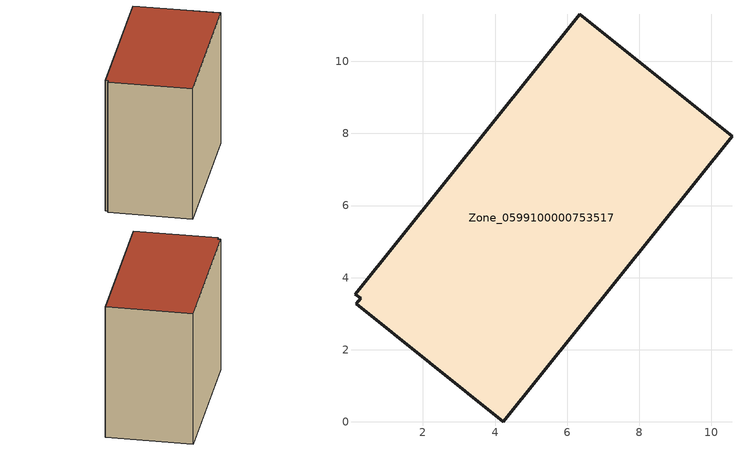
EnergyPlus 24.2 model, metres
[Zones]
Zone_0599100000753517
 floor ground (C_G): 0.14,3.27 0.27,3.43 0.13,3.54 6.35,11.31 10.57,7.93 4.22,0 z0.44
 wall outside (C_F): 4.22,0 10.57,7.93 6.35,11.31 0.13,3.54 0.27,3.43 0.14,3.27 4.22,0 z0.44:9.38
 roof outside (C_R): 0.27,3.43 0.14,3.27 4.22,0 10.57,7.93 6.35,11.31 0.13,3.54 z9.38
[BUILDING]
Pand.0599100000753517: North Axis=0; Terrain=City; Loads Convergence Tolerance Value=0.04; Temperature Convergence Tolerance Value=0.4; Solar Distribution=FullExterior; Maximum Number of Warmup Days=25; Minimum Number of Warmup Days=1
[Site:Location]
Rotterdam.The.Hague.AP_ZH_NLD Design_Conditions: Latitude=51.96; Longitude=4.45; Time Zone=1; Elevation=-4.5
[SITE:GROUNDTEMPERATURE:BUILDINGSURFACE]
18, 18, 18, 18, 18, 18, 18, 18, 18, 18, 18, 18
[MATERIAL] Thermal Absorptance=0.9; Solar Absorptance=0.7; Visible Absorptance=0.7
Name | Roughness | Thickness | Conductivity | Density | Specific Heat
G.TI.2006-2014 | MediumSmooth | 0.15 | 0.06 | 540 | 1210
F.TI.2006-2014 | Rough | 0.3 | 0.12 | 1920 | 840
R.TI.2006-2014 | MediumRough | 0.2 | 0.08 | 1500 | 1000
[CONSTRUCTION]
C_G: G.TI.2006-2014
C_F: F.TI.2006-2014
C_R: R.TI.2006-2014
[ZONE]
Zone_0599100000753517: Type=1; Multiplier=1; Ceiling Height=Autocalculate; Volume=Autocalculate; Floor Area=autocalculate; Part of Total Floor Area=Yes
[ZONEINFILTRATION:DESIGNFLOWRATE]
Infil_Zone_0599100000753517: Zone or ZoneList or Space or SpaceList=Zone_0599100000753517; Schedule=AlwaysOn; Design Flow Rate Calculation Method=Flow/Area; Flow Rate per Floor Area=0.0015; Constant Term Coefficient=1; Temperature Term Coefficient=0; Velocity Term Coefficient=0; Velocity Squared Term Coefficient=0
[HVACTEMPLATE:ZONE:IDEALLOADSAIRSYSTEM]
Zone_0599100000753517: Maximum Heating Supply Air Temperature=50; Minimum Cooling Supply Air Temperature=13; Maximum Heating Supply Air Humidity Ratio=0.0156; Minimum Cooling Supply Air Humidity Ratio=0.0077; Heating Limit=NoLimit; Cooling Limit=NoLimit; Dehumidification Control Type=ConstantSensibleHeatRatio; Cooling Sensible Heat Ratio=0.7; Dehumidification Setpoint=60; Humidification Control Type=None; Humidification Setpoint=30; Outdoor Air Method=None; Outdoor Air Flow Rate per Person=0.00944; Outdoor Air Flow Rate per Zone Floor Area=0; Outdoor Air Flow Rate per Zone=0; Demand Controlled Ventilation Type=None; Outdoor Air Economizer Type=NoEconomizer; Heat Recovery Type=None; Sensible Heat Recovery Effectiveness=0.7; Latent Heat Recovery Effectiveness=0.65
[ZONECONTROL:THERMOSTAT]
ThermostatControl_Zone_0599100000753517: Zone or ZoneList=Zone_0599100000753517; Control Type Schedule=DualSetpointControlType; Control 1=Thermostat_Zone_0599100000753517; Temperature Difference Between Cutout And Setpoint=0
[THERMOSTATSETPOINT:DUALSETPOINT]
Thermostat_Zone_0599100000753517: Heating Setpoint Temperature Schedule=HeatingSetpoint_Zone_0599100000753517; Cooling Setpoint Temperature Schedule=CoolingSetpoint_Zone_0599100000753517
[SCHEDULE:COMPACT]
HeatingSetpoint_Zone_0599100000753517: Through: 12/31, For: AllDays, Until: 24:00, 21
CoolingSetpoint_Zone_0599100000753517: Through: 12/31, For: AllDays, Until: 24:00, 24
DualSetpointControlType: Through: 12/31, For: AllDays, Until: 24:00, 4
AlwaysOn: Through: 12/31, For: AllDays, Until: 24:00, 1
